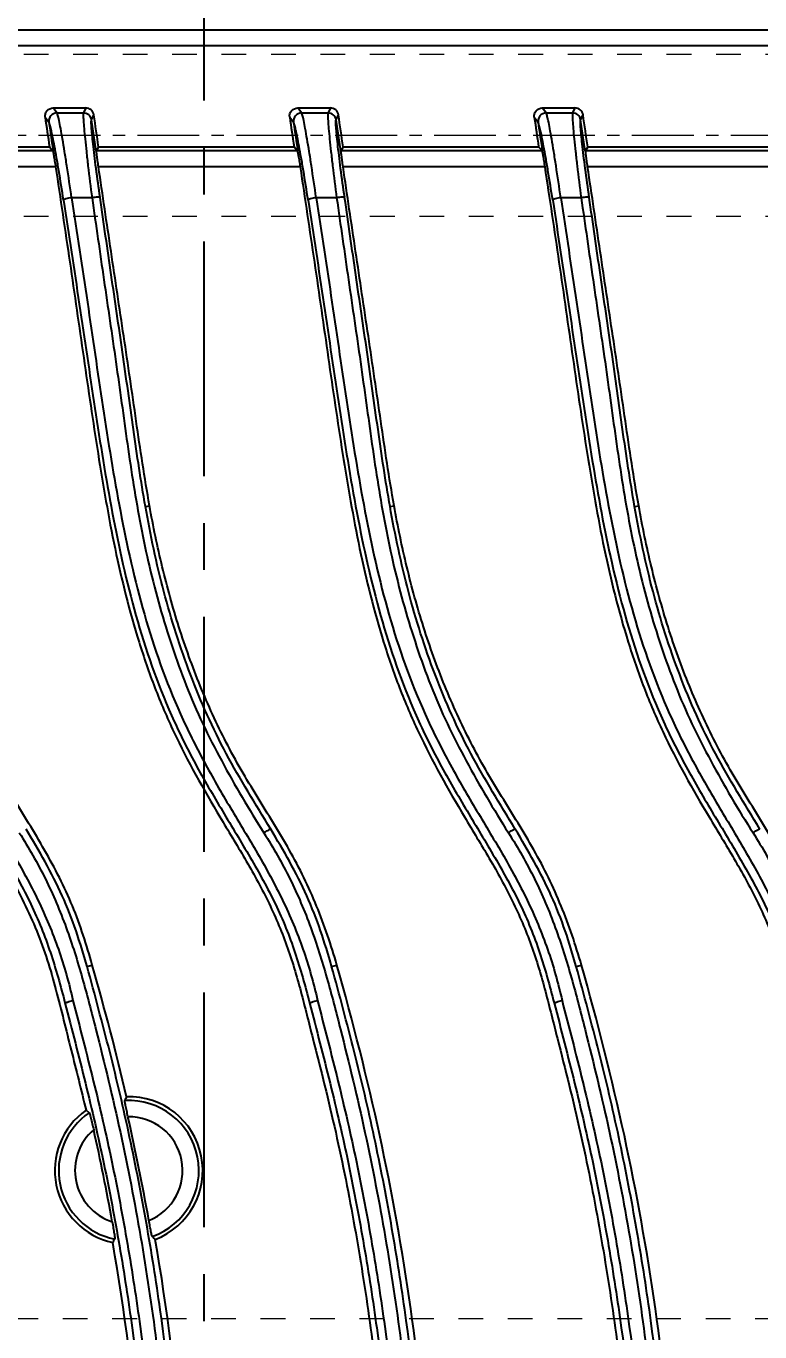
# Model space of a CAD drawing. Header units: millimetres. Extents: x 1205 to 2192, y -3369 to -2218.
# Drawn here: x 1762.2 to 1807.4, y -3037.3 to -2956.8 of the extents above; entities that cross this region are included whole.
import ezdxf

# ---------------------------------------------------------------- set-up
doc = ezdxf.new("R2010")
doc.units = ezdxf.units.MM
doc.header["$LTSCALE"] = 16.335
doc.header["$PDMODE"] = 3
doc.header["$PDSIZE"] = 0.3125
doc.linetypes.add('CENTER', pattern=[0.6, 0.375, -0.075, 0.075, -0.075])
doc.linetypes.add('HIDDEN', pattern=[0.2, 0.1, -0.1])
doc.layers.get('0').update_dxf_attribs({"linetype": 'CONTINUOUS'})
doc.layers.get('Defpoints').update_dxf_attribs({"linetype": 'CONTINUOUS'})
doc.layers.add('cool', color=153, linetype='HIDDEN', lineweight=9)
doc.layers.add('DIM', color=3, linetype='CONTINUOUS')
doc.styles.get("Standard").update_dxf_attribs({"font": 'txt', "width": 0.8})
doc.dimstyles.new('11', dxfattribs={"dimtxt": 10, "dimasz": 10, "dimexe": 0, "dimexo": 0, "dimgap": 0, "dimtad": 0, "dimzin": 0, "dimdsep": 46, "dimtxsty": 'Standard', "dimcen": 0, "dimclrd": 4, "dimclre": 4, "dimclrt": 6, "dimazin": 0, "dimtfac": 1, "dimtofl": 0, "dimtmove": 0, "dimatfit": 3, "dimfxl": 0, "dimtolj": 1, "dimtzin": 0, "dimarcsym": 0})

# ---------------------------------------------------------------- blocks, each defined once
blk = doc.blocks.new('02')
at = {"layer": 'cool', "ltscale": 0.932966}
for p, q in [((1262.524, -963.857), (1863.864, -963.857)), ((1262.524, -973.857), (1863.864, -973.857))]:
    blk.add_line(p, q, dxfattribs=at)
at = {"layer": 'cool', "color": 1, "linetype": 'CENTER', "ltscale": 0.621977}
blk.add_line((1248.194, -968.857), (1878.194, -968.857), dxfattribs=at)
blk = doc.blocks.new('05')
at = {"layer": 'cool', "ltscale": 0.932966}
blk.add_line((2773.852, -3036.537), (2171.182, -3036.537), dxfattribs=at)
blk = doc.blocks.new('*D221')
at = {"layer": 'Defpoints', "color": 0, "transparency": 16777216}
for p in [(1444.938, -2963.537), (1552.795, -2963.537), (1773.182, -3072.537)]:
    blk.add_point(p, dxfattribs=at)
at = {"layer": 'DIM', "color": 4, "lineweight": -2, "transparency": 16777216}
blk.add_line((1552.795, -2963.537), (1444.938, -2963.537), dxfattribs=at)
at = {"layer": 'DIM', "color": 6, "transparency": 16777216, "insert": (1434.938, -2963.537), "char_height": 6, "attachment_point": 5}
blk.add_mtext('\\A1;109.00', dxfattribs=at)
blk = doc.blocks.new('*D222')
at = {"layer": 'Defpoints', "color": 0, "transparency": 16777216}
for p in [(1444.938, -2912.537), (1518.182, -2912.537), (1773.182, -3072.537)]:
    blk.add_point(p, dxfattribs=at)
at = {"layer": 'DIM', "color": 4, "lineweight": -2, "transparency": 16777216}
blk.add_line((1518.182, -2912.537), (1444.938, -2912.537), dxfattribs=at)
at = {"layer": 'DIM', "color": 6, "transparency": 16777216, "insert": (1434.938, -2912.537), "char_height": 6, "attachment_point": 5}
blk.add_mtext('\\A1;160.00', dxfattribs=at)
blk = doc.blocks.new('*D223')
at = {"layer": 'Defpoints', "color": 0, "transparency": 16777216}
for p in [(1518.182, -2873.588), (1518.182, -2908.672), (1773.182, -3072.537)]:
    blk.add_point(p, dxfattribs=at)
at = {"layer": 'DIM', "color": 4, "lineweight": -2, "transparency": 16777216}
blk.add_line((1518.182, -2908.672), (1518.182, -2873.588), dxfattribs=at)
at = {"layer": 'DIM', "color": 6, "transparency": 16777216, "insert": (1518.182, -2862.388), "char_height": 6, "attachment_point": 5, "rotation": 90}
blk.add_mtext('\\A1;255.00', dxfattribs=at)
blk = doc.blocks.new('*D224')
at = {"layer": 'Defpoints', "color": 0, "transparency": 16777216}
for p in [(1547.057, -2873.588), (1547.057, -3057.537), (1773.182, -3072.537)]:
    blk.add_point(p, dxfattribs=at)
at = {"layer": 'DIM', "color": 4, "lineweight": -2, "transparency": 16777216}
blk.add_line((1547.057, -3057.537), (1547.057, -2873.588), dxfattribs=at)
at = {"layer": 'DIM', "color": 6, "transparency": 16777216, "insert": (1547.057, -2862.388), "char_height": 6, "attachment_point": 5, "rotation": 90}
blk.add_mtext('\\A1;226.13', dxfattribs=at)
blk = doc.blocks.new('*D225')
at = {"layer": 'Defpoints', "color": 0, "transparency": 16777216}
for p in [(1581.227, -2873.588), (1581.227, -3057.537), (1773.182, -3072.537)]:
    blk.add_point(p, dxfattribs=at)
at = {"layer": 'DIM', "color": 4, "lineweight": -2, "transparency": 16777216}
blk.add_line((1581.227, -3057.537), (1581.227, -2873.588), dxfattribs=at)
at = {"layer": 'DIM', "color": 6, "transparency": 16777216, "insert": (1581.227, -2863.188), "char_height": 6, "attachment_point": 5, "rotation": 90}
blk.add_mtext('\\A1;191.96', dxfattribs=at)
blk = doc.blocks.new('*D226')
at = {"layer": 'Defpoints', "color": 0, "transparency": 16777216}
for p in [(1773.182, -2873.588), (1773.182, -2908.672), (1773.182, -3072.537)]:
    blk.add_point(p, dxfattribs=at)
at = {"layer": 'DIM', "color": 4, "lineweight": -2, "transparency": 16777216}
blk.add_line((1773.182, -2908.672), (1773.182, -2873.588), dxfattribs=at)
at = {"layer": 'DIM', "color": 6, "transparency": 16777216, "insert": (1773.182, -2867.588), "char_height": 6, "attachment_point": 5, "rotation": 90}
blk.add_mtext('\\A1;0.00', dxfattribs=at)
blk = doc.blocks.new('*D227')
at = {"layer": 'Defpoints', "color": 0, "transparency": 16777216}
for p in [(2028.182, -2873.588), (2028.182, -2910.755), (1773.182, -3072.537)]:
    blk.add_point(p, dxfattribs=at)
at = {"layer": 'DIM', "color": 4, "lineweight": -2, "transparency": 16777216}
blk.add_line((2028.182, -2910.755), (2028.182, -2873.588), dxfattribs=at)
at = {"layer": 'DIM', "color": 6, "transparency": 16777216, "insert": (2028.182, -2862.388), "char_height": 6, "attachment_point": 5, "rotation": 90}
blk.add_mtext('\\A1;255.00', dxfattribs=at)
blk = doc.blocks.new('*D228')
at = {"layer": 'Defpoints', "color": 0, "transparency": 16777216}
for p in [(2039.182, -2912.537), (2096.69, -2912.537), (1773.182, -3072.537)]:
    blk.add_point(p, dxfattribs=at)
at = {"layer": 'DIM', "color": 4, "lineweight": -2, "transparency": 16777216}
blk.add_line((2039.182, -2912.537), (2096.69, -2912.537), dxfattribs=at)
at = {"layer": 'DIM', "color": 6, "transparency": 16777216, "insert": (2106.69, -2912.537), "char_height": 6, "attachment_point": 5}
blk.add_mtext('\\A1;160.00', dxfattribs=at)
blk = doc.blocks.new('*D229')
at = {"layer": 'Defpoints', "color": 0, "transparency": 16777216}
for p in [(2065.111, -2963.537), (2096.69, -2963.537), (1773.182, -3072.537)]:
    blk.add_point(p, dxfattribs=at)
at = {"layer": 'DIM', "color": 4, "lineweight": -2, "transparency": 16777216}
blk.add_line((2065.111, -2963.537), (2096.69, -2963.537), dxfattribs=at)
at = {"layer": 'DIM', "color": 6, "transparency": 16777216, "insert": (2106.69, -2963.537), "char_height": 6, "attachment_point": 5}
blk.add_mtext('\\A1;109.00', dxfattribs=at)
blk = doc.blocks.new('*D348')
at = {"layer": 'Defpoints', "color": 0, "transparency": 16777216}
for p in [(1663.182, -2868.851), (1663.182, -2903.936), (1773.182, -3072.537)]:
    blk.add_point(p, dxfattribs=at)
at = {"layer": 'DIM', "color": 4, "lineweight": -2, "transparency": 16777216}
blk.add_line((1663.182, -2903.936), (1663.182, -2868.851), dxfattribs=at)
at = {"layer": 'DIM', "color": 6, "transparency": 16777216, "insert": (1663.182, -2859.651), "char_height": 6, "attachment_point": 5, "rotation": 90}
blk.add_mtext('\\A1;110.00', dxfattribs=at)
blk = doc.blocks.new('*D351')
at = {"layer": 'Defpoints', "color": 0, "transparency": 16777216}
for p in [(1883.182, -2873.588), (1883.182, -2908.672), (1773.182, -3072.537)]:
    blk.add_point(p, dxfattribs=at)
at = {"layer": 'DIM', "color": 4, "lineweight": -2, "transparency": 16777216}
blk.add_line((1883.182, -2908.672), (1883.182, -2873.588), dxfattribs=at)
at = {"layer": 'DIM', "color": 6, "transparency": 16777216, "insert": (1883.182, -2864.388), "char_height": 6, "attachment_point": 5, "rotation": 90}
blk.add_mtext('\\A1;110.00', dxfattribs=at)

msp = doc.modelspace()

# ---------------------------------------------------------------- linework, layer by layer
at = {"color": 1, "linetype": 'CENTER', "ltscale": 2.363516}
msp.add_line((1773.182, -3262.537), (1773.182, -2882.537), dxfattribs=at)
at = {"color": 7, "linetype": 'Continuous'}
for p, q in [((1742.858, -2957.027), (1919.688, -2957.027)), ((1919.713, -2958.031), (1742.833, -2958.031)), ((1764.118, -2962.16), (1763.881, -2961.855)), ((1763.881, -2961.855), (1765.895, -2961.855)), ((1765.895, -2961.855), (1765.749, -2962.16)), ((1779.193, -2962.16), (1778.956, -2961.855)), ((1778.956, -2961.855), (1780.97, -2961.855)), ((1780.97, -2961.855), (1780.824, -2962.16)), ((1794.268, -2962.16), (1794.031, -2961.855)), ((1794.031, -2961.855), (1796.045, -2961.855)), ((1796.045, -2961.855), (1795.899, -2962.16)), ((1763.385, -2962.431), (1763.622, -2962.736)), ((1764.118, -2962.16), (1765.749, -2962.16)), ((1766.245, -2962.589), (1766.391, -2962.284)), ((1766.532, -2964.527), (1766.245, -2962.589)), ((1778.46, -2962.431), (1778.697, -2962.736)), ((1779.193, -2962.16), (1780.824, -2962.16)), ((1781.32, -2962.589), (1781.466, -2962.284)), ((1781.607, -2964.527), (1781.32, -2962.589)), ((1793.535, -2962.431), (1793.772, -2962.736)), ((1794.268, -2962.16), (1795.899, -2962.16)), ((1796.395, -2962.589), (1796.541, -2962.284)), ((1796.682, -2964.527), (1796.395, -2962.589)), ((1751.607, -2964.242), (1763.655, -2964.242)), ((1763.655, -2964.242), (1763.889, -2964.526)), ((1766.682, -2964.242), (1766.532, -2964.527)), ((1766.682, -2964.242), (1778.73, -2964.242)), ((1778.73, -2964.242), (1778.964, -2964.526)), ((1781.757, -2964.242), (1781.607, -2964.527)), ((1781.757, -2964.242), (1793.805, -2964.242)), ((1793.805, -2964.242), (1794.039, -2964.526)), ((1796.832, -2964.242), (1796.682, -2964.527)), ((1796.832, -2964.242), (1808.88, -2964.242)), ((1751.484, -2964.476), (1763.848, -2964.476)), ((1766.559, -2964.476), (1778.923, -2964.476)), ((1781.634, -2964.476), (1793.998, -2964.476)), ((1796.709, -2964.476), (1809.073, -2964.476)), ((1764.032, -2965.48), (1751.599, -2965.48)), ((1779.107, -2965.48), (1766.674, -2965.48)), ((1794.182, -2965.48), (1781.749, -2965.48)), ((1809.257, -2965.48), (1796.824, -2965.48)), ((1766.278, -2967.392), (1765.018, -2967.392)), ((1781.353, -2967.392), (1780.093, -2967.392)), ((1796.428, -2967.392), (1795.168, -2967.392)), ((1769.567, -2986.438), (1769.821, -2986.391)), ((1784.642, -2986.438), (1784.896, -2986.391)), ((1799.717, -2986.438), (1799.971, -2986.391)), ((1765.967, -3014.813), (1766.293, -3014.717)), ((1781.042, -3014.813), (1781.368, -3014.717)), ((1796.117, -3014.813), (1796.443, -3014.717)), ((1766.104, -3023.82), (1765.909, -3023.67))]:
    msp.add_line(p, q, dxfattribs=at)
for centre, radius, start, end in [((1765.895, -2962.357), 0.502, 8.39382, 90.0061), ((1780.97, -2962.357), 0.502, 8.39382, 90.0061), ((1796.045, -2962.357), 0.502, 8.39382, 90.0061), ((1764.12, -2962.664), 0.503, 90.1384, 188.25555), ((1765.747, -2962.665), 0.503, 8.5979, 89.92974), ((1779.195, -2962.664), 0.503, 90.1384, 188.25555), ((1780.822, -2962.665), 0.503, 8.5979, 89.92974), ((1794.27, -2962.664), 0.503, 90.1384, 188.25555), ((1795.897, -2962.665), 0.503, 8.5979, 89.92974), ((1808.856, -3040.724), 44.23, 156.14014, 156.47853), ((1768.543, -3027.387), 4.321, 289.55255, 93.20358), ((1768.543, -3027.387), 4.556, 291.04137, 91.71729), ((1768.543, -3027.387), 4.556, 125.33222, 257.5068), ((1768.543, -3027.387), 4.321, 124.36093, 258.46933), ((1768.543, -3027.387), 3.318, 291.89991, 90.84768), ((1621.215, -3057.023), 150.92, 10.13541, 12.61217), ((1768.543, -3027.387), 3.318, 130.68698, 252.09362), ((1636.583, -3053.972), 133.02, 10.144, 12.6366), ((1619.071, -3057.522), 150.692, 359.99432, 9.81466), ((1799.995, -3000.044), 43.443, 226.31441, 226.65905), ((1618.763, -3057.548), 153.616, 0.0041, 9.70988)]:
    msp.add_arc(centre, radius, start, end, dxfattribs=at)
for centre, major_axis, ratio, start_param, end_param in [((3410.886, -2718.459), (-1649.642, 229.679), 0.999338, 0.285537, 0.286637), ((-3445.349, -3740.019), (4145.301, 3254.93), 0.999193, -0.518246, -0.51787), ((3425.961, -2718.459), (-1649.642, 229.679), 0.999338, 0.285537, 0.286637), ((-3430.274, -3740.019), (4145.301, 3254.93), 0.999193, -0.518246, -0.51787), ((3441.036, -2718.459), (-1649.642, 229.679), 0.999338, 0.285537, 0.286637), ((-3415.199, -3740.019), (4145.301, 3254.93), 0.999193, -0.518246, -0.51787)]:
    msp.add_ellipse(centre, major_axis=major_axis, ratio=ratio, start_param=start_param, end_param=end_param, dxfattribs=at)
for points, knots in [([(1763.385, -2962.431), (1763.365, -2962.293), (1763.449, -2961.985), (1763.742, -2961.855), (1763.881, -2961.855)], [0, 0, 0, 0, 0.500032, 1, 1, 1, 1]), ([(1778.46, -2962.431), (1778.44, -2962.293), (1778.524, -2961.985), (1778.817, -2961.855), (1778.956, -2961.855)], [0, 0, 0, 0, 0.500032, 1, 1, 1, 1]), ([(1793.535, -2962.431), (1793.515, -2962.293), (1793.599, -2961.985), (1793.892, -2961.855), (1794.031, -2961.855)], [0, 0, 0, 0, 0.500032, 1, 1, 1, 1]), ([(1764.521, -2967.532), (1764.428, -2966.93), (1764.289, -2966.059), (1764.099, -2964.954), (1763.973, -2964.254), (1763.861, -2963.672), (1763.766, -2963.226), (1763.699, -2962.944), (1763.652, -2962.799), (1763.633, -2962.751), (1763.622, -2962.736)], [0, 0, 0, 0, 0.374346, 0.541579, 0.688692, 0.811283, 0.905616, 0.969097, 0.988672, 1, 1, 1, 1]), ([(1765.018, -2967.392), (1764.925, -2966.735), (1764.785, -2965.785), (1764.596, -2964.577), (1764.469, -2963.812), (1764.356, -2963.176), (1764.272, -2962.737), (1764.212, -2962.466), (1764.177, -2962.324), (1764.148, -2962.227), (1764.13, -2962.176), (1764.118, -2962.16)], [0, 0, 0, 0, 0.375037, 0.542125, 0.689981, 0.812963, 0.906912, 0.942378, 0.969842, 0.989091, 1, 1, 1, 1]), ([(1765.749, -2962.16), (1765.742, -2962.176), (1765.738, -2962.228), (1765.734, -2962.325), (1765.739, -2962.466), (1765.753, -2962.738), (1765.788, -2963.177), (1765.849, -2963.812), (1765.931, -2964.577), (1766.071, -2965.786), (1766.191, -2966.735), (1766.278, -2967.392)], [0, 0, 0, 0, 0.010152, 0.028743, 0.055653, 0.090648, 0.183938, 0.30654, 0.454493, 0.622306, 1, 1, 1, 1]), ([(1766.775, -2967.384), (1766.689, -2966.784), (1766.569, -2965.916), (1766.429, -2964.811), (1766.347, -2964.111), (1766.285, -2963.528), (1766.247, -2963.083), (1766.23, -2962.801), (1766.234, -2962.654), (1766.239, -2962.606), (1766.245, -2962.589)], [0, 0, 0, 0, 0.376567, 0.544592, 0.692066, 0.814554, 0.908234, 0.970274, 0.989099, 1, 1, 1, 1]), ([(1779.596, -2967.532), (1779.503, -2966.93), (1779.364, -2966.059), (1779.174, -2964.954), (1779.048, -2964.254), (1778.936, -2963.672), (1778.841, -2963.226), (1778.774, -2962.944), (1778.727, -2962.799), (1778.708, -2962.751), (1778.697, -2962.736)], [0, 0, 0, 0, 0.374346, 0.541579, 0.688692, 0.811283, 0.905616, 0.969097, 0.988672, 1, 1, 1, 1]), ([(1780.093, -2967.392), (1780, -2966.735), (1779.86, -2965.785), (1779.671, -2964.577), (1779.544, -2963.812), (1779.431, -2963.176), (1779.347, -2962.737), (1779.287, -2962.466), (1779.252, -2962.324), (1779.223, -2962.227), (1779.205, -2962.176), (1779.193, -2962.16)], [0, 0, 0, 0, 0.375037, 0.542125, 0.689981, 0.812963, 0.906912, 0.942378, 0.969842, 0.989091, 1, 1, 1, 1]), ([(1780.824, -2962.16), (1780.817, -2962.176), (1780.813, -2962.228), (1780.809, -2962.325), (1780.814, -2962.466), (1780.828, -2962.738), (1780.863, -2963.177), (1780.924, -2963.812), (1781.006, -2964.577), (1781.146, -2965.786), (1781.266, -2966.735), (1781.353, -2967.392)], [0, 0, 0, 0, 0.010152, 0.028743, 0.055653, 0.090648, 0.183938, 0.30654, 0.454493, 0.622306, 1, 1, 1, 1]), ([(1781.85, -2967.384), (1781.764, -2966.784), (1781.644, -2965.916), (1781.504, -2964.811), (1781.422, -2964.111), (1781.36, -2963.528), (1781.322, -2963.083), (1781.305, -2962.801), (1781.309, -2962.654), (1781.314, -2962.606), (1781.32, -2962.589)], [0, 0, 0, 0, 0.376567, 0.544592, 0.692066, 0.814554, 0.908234, 0.970274, 0.989099, 1, 1, 1, 1]), ([(1794.671, -2967.532), (1794.578, -2966.93), (1794.439, -2966.059), (1794.249, -2964.954), (1794.123, -2964.254), (1794.011, -2963.672), (1793.916, -2963.226), (1793.849, -2962.944), (1793.802, -2962.799), (1793.783, -2962.751), (1793.772, -2962.736)], [0, 0, 0, 0, 0.374346, 0.541579, 0.688692, 0.811283, 0.905616, 0.969097, 0.988672, 1, 1, 1, 1]), ([(1795.168, -2967.392), (1795.075, -2966.735), (1794.935, -2965.785), (1794.746, -2964.577), (1794.619, -2963.812), (1794.506, -2963.176), (1794.422, -2962.737), (1794.362, -2962.466), (1794.327, -2962.324), (1794.298, -2962.227), (1794.28, -2962.176), (1794.268, -2962.16)], [0, 0, 0, 0, 0.375037, 0.542125, 0.689981, 0.812963, 0.906912, 0.942378, 0.969842, 0.989091, 1, 1, 1, 1]), ([(1795.899, -2962.16), (1795.892, -2962.176), (1795.888, -2962.228), (1795.884, -2962.325), (1795.889, -2962.466), (1795.903, -2962.738), (1795.938, -2963.177), (1795.999, -2963.812), (1796.081, -2964.577), (1796.221, -2965.786), (1796.341, -2966.735), (1796.428, -2967.392)], [0, 0, 0, 0, 0.010152, 0.028743, 0.055653, 0.090648, 0.183938, 0.30654, 0.454493, 0.622306, 1, 1, 1, 1]), ([(1796.925, -2967.384), (1796.839, -2966.784), (1796.719, -2965.916), (1796.579, -2964.811), (1796.497, -2964.111), (1796.435, -2963.528), (1796.397, -2963.083), (1796.38, -2962.801), (1796.384, -2962.654), (1796.389, -2962.606), (1796.395, -2962.589)], [0, 0, 0, 0, 0.376567, 0.544592, 0.692066, 0.814554, 0.908234, 0.970274, 0.989099, 1, 1, 1, 1]), ([(1763.848, -2964.476), (1763.854, -2964.484), (1763.861, -2964.517), (1763.878, -2964.578), (1763.897, -2964.674), (1763.931, -2964.854), (1763.977, -2965.126), (1764.013, -2965.356), (1764.032, -2965.48)], [0, 0, 0, 0, 0.029771, 0.093925, 0.190168, 0.315155, 0.632666, 1, 1, 1, 1]), ([(1766.674, -2965.48), (1766.656, -2965.357), (1766.623, -2965.127), (1766.588, -2964.855), (1766.569, -2964.674), (1766.559, -2964.578), (1766.558, -2964.517), (1766.554, -2964.485), (1766.559, -2964.476)], [0, 0, 0, 0, 0.369649, 0.688583, 0.81354, 0.909073, 0.971911, 1, 1, 1, 1]), ([(1778.923, -2964.476), (1778.929, -2964.484), (1778.936, -2964.517), (1778.953, -2964.578), (1778.972, -2964.674), (1779.006, -2964.854), (1779.052, -2965.126), (1779.088, -2965.356), (1779.107, -2965.48)], [0, 0, 0, 0, 0.029771, 0.093925, 0.190168, 0.315155, 0.632666, 1, 1, 1, 1]), ([(1781.749, -2965.48), (1781.731, -2965.357), (1781.698, -2965.127), (1781.663, -2964.855), (1781.644, -2964.674), (1781.634, -2964.578), (1781.633, -2964.517), (1781.629, -2964.485), (1781.634, -2964.476)], [0, 0, 0, 0, 0.369649, 0.688583, 0.81354, 0.909073, 0.971911, 1, 1, 1, 1]), ([(1793.998, -2964.476), (1794.004, -2964.484), (1794.011, -2964.517), (1794.028, -2964.578), (1794.047, -2964.674), (1794.081, -2964.854), (1794.127, -2965.126), (1794.163, -2965.356), (1794.182, -2965.48)], [0, 0, 0, 0, 0.029771, 0.093925, 0.190168, 0.315155, 0.632666, 1, 1, 1, 1]), ([(1796.824, -2965.48), (1796.806, -2965.357), (1796.773, -2965.127), (1796.738, -2964.855), (1796.719, -2964.674), (1796.709, -2964.578), (1796.708, -2964.517), (1796.704, -2964.485), (1796.709, -2964.476)], [0, 0, 0, 0, 0.369649, 0.688583, 0.81354, 0.909073, 0.971911, 1, 1, 1, 1]), ([(1748.957, -2965.48), (1749.334, -2968), (1750.089, -2973.04), (1750.979, -2979.349), (1751.756, -2984.386), (1752.419, -2988.151), (1753.24, -2991.887), (1754.298, -2995.564), (1755.634, -2999.151), (1757.321, -3002.589), (1759.264, -3005.881), (1760.919, -3008.606), (1762.099, -3010.868), (1762.889, -3012.612), (1763.545, -3014.409), (1764.068, -3016.248), (1764.526, -3018.105), (1765.142, -3020.579), (1765.616, -3022.431), (1765.909, -3023.67)], [0, 0, 0, 0, 0.12498, 0.249959, 0.312449, 0.374945, 0.437436, 0.499938, 0.562453, 0.624936, 0.687442, 0.749933, 0.781237, 0.812515, 0.843731, 0.874966, 0.906252, 0.937524, 1, 1, 1, 1]), ([(1764.032, -2965.48), (1764.325, -2967.444), (1764.917, -2971.371), (1765.76, -2977.269), (1766.624, -2983.163), (1767.624, -2989.037), (1768.826, -2993.863), (1770.117, -2997.622), (1771.678, -3001.278), (1773.637, -3004.743), (1775.708, -3008.13), (1777.156, -3010.738), (1778.128, -3013.029), (1778.752, -3014.915), (1779.154, -3016.35), (1779.521, -3017.794), (1780.005, -3019.72), (1780.621, -3022.125), (1781.307, -3025.024), (1781.924, -3027.938), (1782.473, -3030.867), (1783.133, -3034.783), (1783.821, -3039.701), (1784.603, -3047.606), (1784.838, -3053.566), (1784.838, -3057.537)], [0, 0, 0, 0, 0.0625, 0.125001, 0.187501, 0.249999, 0.312486, 0.343746, 0.374998, 0.437485, 0.468746, 0.499994, 0.531265, 0.546891, 0.562515, 0.578148, 0.59378, 0.625028, 0.656277, 0.687529, 0.71878, 0.75003, 0.812529, 0.875027, 1, 1, 1, 1]), ([(1769.821, -2986.391), (1769.512, -2984.656), (1769.126, -2982.04), (1768.624, -2978.552), (1768.104, -2975.066), (1767.449, -2970.709), (1766.933, -2967.223), (1766.674, -2965.48)], [0, 0, 0, 0, 0.249993, 0.375007, 0.500007, 0.75, 1, 1, 1, 1]), ([(1779.107, -2965.48), (1779.4, -2967.444), (1779.992, -2971.371), (1780.835, -2977.269), (1781.699, -2983.163), (1782.699, -2989.037), (1783.901, -2993.863), (1785.192, -2997.622), (1786.753, -3001.278), (1788.712, -3004.743), (1790.783, -3008.13), (1792.231, -3010.738), (1793.203, -3013.029), (1793.827, -3014.915), (1794.229, -3016.35), (1794.596, -3017.794), (1795.08, -3019.72), (1795.696, -3022.125), (1796.382, -3025.024), (1796.999, -3027.938), (1797.548, -3030.867), (1798.208, -3034.783), (1798.896, -3039.701), (1799.678, -3047.606), (1799.913, -3053.566), (1799.913, -3057.537)], [0, 0, 0, 0, 0.0625, 0.125001, 0.187501, 0.249999, 0.312486, 0.343746, 0.374998, 0.437485, 0.468746, 0.499994, 0.531265, 0.546891, 0.562515, 0.578148, 0.59378, 0.625028, 0.656277, 0.687529, 0.71878, 0.75003, 0.812529, 0.875027, 1, 1, 1, 1]), ([(1784.896, -2986.391), (1784.587, -2984.656), (1784.201, -2982.04), (1783.699, -2978.552), (1783.179, -2975.066), (1782.524, -2970.709), (1782.008, -2967.223), (1781.749, -2965.48)], [0, 0, 0, 0, 0.249993, 0.375007, 0.500007, 0.75, 1, 1, 1, 1]), ([(1794.182, -2965.48), (1794.475, -2967.444), (1795.067, -2971.371), (1795.91, -2977.269), (1796.774, -2983.163), (1797.774, -2989.037), (1798.976, -2993.863), (1800.267, -2997.622), (1801.828, -3001.278), (1803.787, -3004.743), (1805.858, -3008.13), (1807.306, -3010.738), (1808.278, -3013.029), (1808.902, -3014.915), (1809.304, -3016.35), (1809.671, -3017.794), (1810.155, -3019.72), (1810.771, -3022.125), (1811.457, -3025.024), (1812.074, -3027.938), (1812.623, -3030.867), (1813.283, -3034.783), (1813.971, -3039.701), (1814.753, -3047.606), (1814.988, -3053.566), (1814.988, -3057.537)], [0, 0, 0, 0, 0.0625, 0.125001, 0.187501, 0.249999, 0.312486, 0.343746, 0.374998, 0.437485, 0.468746, 0.499994, 0.531265, 0.546891, 0.562515, 0.578148, 0.59378, 0.625028, 0.656277, 0.687529, 0.71878, 0.75003, 0.812529, 0.875027, 1, 1, 1, 1]), ([(1799.971, -2986.391), (1799.662, -2984.656), (1799.276, -2982.04), (1798.774, -2978.552), (1798.254, -2975.066), (1797.599, -2970.709), (1797.083, -2967.223), (1796.824, -2965.48)], [0, 0, 0, 0, 0.249993, 0.375007, 0.500007, 0.75, 1, 1, 1, 1]), ([(1749.446, -2967.532), (1749.776, -2969.671), (1750.42, -2973.955), (1751.371, -2980.388), (1752.385, -2986.819), (1753.79, -2993.196), (1755.584, -2998.376), (1757.542, -3002.328), (1759.231, -3005.207), (1760.674, -3007.582), (1761.762, -3009.5), (1762.517, -3010.946), (1763.175, -3012.424), (1763.908, -3014.45), (1764.341, -3016.008), (1764.612, -3017.054)], [0, 0, 0, 0, 0.124113, 0.248438, 0.372918, 0.497386, 0.622517, 0.686027, 0.750068, 0.813847, 0.845375, 0.876538, 0.907362, 0.938077, 1, 1, 1, 1]), ([(1749.943, -2967.392), (1750.267, -2969.539), (1750.927, -2973.833), (1751.853, -2980.287), (1752.886, -2986.733), (1754.298, -2993.12), (1756.127, -2998.277), (1758.078, -3002.184), (1759.719, -3005.019), (1761.423, -3007.816), (1762.997, -3010.694), (1764.269, -3013.723), (1764.86, -3015.832), (1765.101, -3016.898)], [0, 0, 0, 0, 0.124554, 0.249247, 0.374075, 0.49903, 0.624085, 0.68669, 0.749322, 0.811958, 0.874644, 0.937301, 1, 1, 1, 1]), ([(1765.018, -2967.392), (1764.957, -2967.402), (1764.841, -2967.422), (1764.682, -2967.457), (1764.587, -2967.491), (1764.523, -2967.517), (1764.521, -2967.532)], [0, 0, 0, 0, 0.353351, 0.683295, 0.909106, 1, 1, 1, 1]), ([(1764.521, -2967.532), (1764.851, -2969.671), (1765.495, -2973.955), (1766.446, -2980.388), (1767.46, -2986.819), (1768.865, -2993.196), (1770.659, -2998.376), (1772.617, -3002.328), (1774.306, -3005.207), (1775.749, -3007.582), (1776.837, -3009.5), (1777.592, -3010.946), (1778.25, -3012.424), (1778.983, -3014.45), (1779.416, -3016.008), (1779.687, -3017.054)], [0, 0, 0, 0, 0.124113, 0.248438, 0.372918, 0.497386, 0.622517, 0.686027, 0.750068, 0.813847, 0.845375, 0.876538, 0.907362, 0.938077, 1, 1, 1, 1]), ([(1765.018, -2967.392), (1765.342, -2969.539), (1766.002, -2973.833), (1766.928, -2980.287), (1767.961, -2986.733), (1769.373, -2993.12), (1771.202, -2998.277), (1773.153, -3002.184), (1774.794, -3005.019), (1776.498, -3007.816), (1778.072, -3010.694), (1779.344, -3013.723), (1779.935, -3015.832), (1780.176, -3016.898)], [0, 0, 0, 0, 0.124554, 0.249247, 0.374075, 0.49903, 0.624085, 0.68669, 0.749322, 0.811958, 0.874644, 0.937301, 1, 1, 1, 1]), ([(1766.775, -2967.384), (1766.768, -2967.37), (1766.703, -2967.364), (1766.606, -2967.359), (1766.449, -2967.371), (1766.337, -2967.384), (1766.278, -2967.392)], [0, 0, 0, 0, 0.091037, 0.315006, 0.643546, 1, 1, 1, 1]), ([(1766.278, -2967.392), (1766.52, -2969.078), (1767.008, -2972.449), (1767.63, -2976.663), (1768.103, -2980.04), (1768.569, -2983.421), (1769.093, -2986.796), (1769.797, -2990.139), (1770.435, -2992.623), (1771.192, -2995.075), (1772.062, -2997.49), (1773.077, -2999.85), (1774.255, -3002.133), (1775.516, -3004.372), (1776.407, -3005.835), (1776.869, -3006.557)], [0, 0, 0, 0, 0.12462, 0.249353, 0.311759, 0.374191, 0.499128, 0.561647, 0.624186, 0.68676, 0.749379, 0.811989, 0.874638, 0.937324, 1, 1, 1, 1]), ([(1769.57, -2986.437), (1769.292, -2984.859), (1768.938, -2982.479), (1768.498, -2979.301), (1768.045, -2976.121), (1767.461, -2972.15), (1767.003, -2968.972), (1766.774, -2967.384)], [0, 0, 0, 0, 0.249623, 0.374726, 0.499874, 0.75007, 1, 1, 1, 1]), ([(1780.093, -2967.392), (1780.032, -2967.402), (1779.916, -2967.422), (1779.757, -2967.457), (1779.662, -2967.491), (1779.598, -2967.517), (1779.596, -2967.532)], [0, 0, 0, 0, 0.353351, 0.683295, 0.909106, 1, 1, 1, 1]), ([(1779.596, -2967.532), (1779.926, -2969.671), (1780.57, -2973.955), (1781.521, -2980.388), (1782.535, -2986.819), (1783.94, -2993.196), (1785.734, -2998.376), (1787.692, -3002.328), (1789.381, -3005.207), (1790.824, -3007.582), (1791.912, -3009.5), (1792.667, -3010.946), (1793.325, -3012.424), (1794.058, -3014.45), (1794.491, -3016.008), (1794.762, -3017.054)], [0, 0, 0, 0, 0.124113, 0.248438, 0.372918, 0.497386, 0.622517, 0.686027, 0.750068, 0.813847, 0.845375, 0.876538, 0.907362, 0.938077, 1, 1, 1, 1]), ([(1780.093, -2967.392), (1780.417, -2969.539), (1781.077, -2973.833), (1782.003, -2980.287), (1783.036, -2986.733), (1784.448, -2993.12), (1786.277, -2998.277), (1788.228, -3002.184), (1789.869, -3005.019), (1791.573, -3007.816), (1793.147, -3010.694), (1794.419, -3013.723), (1795.01, -3015.832), (1795.251, -3016.898)], [0, 0, 0, 0, 0.124554, 0.249247, 0.374075, 0.49903, 0.624085, 0.68669, 0.749322, 0.811958, 0.874644, 0.937301, 1, 1, 1, 1]), ([(1781.85, -2967.384), (1781.843, -2967.37), (1781.778, -2967.364), (1781.681, -2967.359), (1781.524, -2967.371), (1781.412, -2967.384), (1781.353, -2967.392)], [0, 0, 0, 0, 0.091037, 0.315006, 0.643546, 1, 1, 1, 1]), ([(1781.353, -2967.392), (1781.595, -2969.078), (1782.083, -2972.449), (1782.705, -2976.663), (1783.178, -2980.04), (1783.644, -2983.421), (1784.168, -2986.796), (1784.872, -2990.139), (1785.51, -2992.623), (1786.267, -2995.075), (1787.137, -2997.49), (1788.152, -2999.85), (1789.33, -3002.133), (1790.591, -3004.372), (1791.482, -3005.835), (1791.944, -3006.557)], [0, 0, 0, 0, 0.12462, 0.249353, 0.311759, 0.374191, 0.499128, 0.561647, 0.624186, 0.68676, 0.749379, 0.811989, 0.874638, 0.937324, 1, 1, 1, 1]), ([(1784.645, -2986.437), (1784.367, -2984.859), (1784.013, -2982.479), (1783.573, -2979.301), (1783.12, -2976.121), (1782.536, -2972.15), (1782.078, -2968.972), (1781.849, -2967.384)], [0, 0, 0, 0, 0.249623, 0.374726, 0.499874, 0.75007, 1, 1, 1, 1]), ([(1795.168, -2967.392), (1795.107, -2967.402), (1794.991, -2967.422), (1794.832, -2967.457), (1794.737, -2967.491), (1794.673, -2967.517), (1794.671, -2967.532)], [0, 0, 0, 0, 0.353351, 0.683295, 0.909106, 1, 1, 1, 1]), ([(1794.671, -2967.532), (1795.001, -2969.671), (1795.645, -2973.955), (1796.596, -2980.388), (1797.61, -2986.819), (1799.015, -2993.196), (1800.809, -2998.376), (1802.767, -3002.328), (1804.456, -3005.207), (1805.899, -3007.582), (1806.987, -3009.5), (1807.742, -3010.946), (1808.4, -3012.424), (1809.133, -3014.45), (1809.566, -3016.008), (1809.837, -3017.054)], [0, 0, 0, 0, 0.124113, 0.248438, 0.372918, 0.497386, 0.622517, 0.686027, 0.750068, 0.813847, 0.845375, 0.876538, 0.907362, 0.938077, 1, 1, 1, 1]), ([(1795.168, -2967.392), (1795.492, -2969.539), (1796.152, -2973.833), (1797.078, -2980.287), (1798.111, -2986.733), (1799.523, -2993.12), (1801.352, -2998.277), (1803.303, -3002.184), (1804.944, -3005.019), (1806.648, -3007.816), (1808.222, -3010.694), (1809.494, -3013.723), (1810.085, -3015.832), (1810.326, -3016.898)], [0, 0, 0, 0, 0.124554, 0.249247, 0.374075, 0.49903, 0.624085, 0.68669, 0.749322, 0.811958, 0.874644, 0.937301, 1, 1, 1, 1]), ([(1796.925, -2967.384), (1796.918, -2967.37), (1796.853, -2967.364), (1796.756, -2967.359), (1796.599, -2967.371), (1796.487, -2967.384), (1796.428, -2967.392)], [0, 0, 0, 0, 0.091037, 0.315006, 0.643546, 1, 1, 1, 1]), ([(1796.428, -2967.392), (1796.67, -2969.078), (1797.158, -2972.449), (1797.78, -2976.663), (1798.253, -2980.04), (1798.719, -2983.421), (1799.243, -2986.796), (1799.947, -2990.139), (1800.585, -2992.623), (1801.342, -2995.075), (1802.212, -2997.49), (1803.227, -2999.85), (1804.405, -3002.133), (1805.666, -3004.372), (1806.557, -3005.835), (1807.019, -3006.557)], [0, 0, 0, 0, 0.12462, 0.249353, 0.311759, 0.374191, 0.499128, 0.561647, 0.624186, 0.68676, 0.749379, 0.811989, 0.874638, 0.937324, 1, 1, 1, 1]), ([(1799.72, -2986.437), (1799.442, -2984.859), (1799.088, -2982.479), (1798.648, -2979.301), (1798.195, -2976.121), (1797.611, -2972.15), (1797.153, -2968.972), (1796.924, -2967.384)], [0, 0, 0, 0, 0.249623, 0.374726, 0.499874, 0.75007, 1, 1, 1, 1]), ([(1766.293, -3014.717), (1765.942, -3013.483), (1765.177, -3011.026), (1763.397, -3007.599), (1761.695, -3004.883), (1760.38, -3002.68), (1759.15, -3000.427), (1757.811, -2997.508), (1756.09, -2992.671), (1755.196, -2988.915), (1754.746, -2986.391)], [0, 0, 0, 0, 0.124983, 0.249982, 0.375002, 0.437509, 0.500033, 0.625041, 0.750074, 1, 1, 1, 1]), ([(1777.291, -3006.337), (1776.363, -3004.793), (1774.453, -3001.753), (1772.251, -2996.828), (1770.62, -2991.707), (1769.88, -2988.199), (1769.57, -2986.437)], [0, 0, 0, 0, 0.251356, 0.500346, 0.750399, 1, 1, 1, 1]), ([(1781.368, -3014.717), (1781.017, -3013.482), (1780.396, -3011.655), (1779.354, -3009.309), (1778.149, -3007.045), (1776.778, -3004.877), (1775.454, -3002.681), (1774.23, -3000.426), (1772.894, -2997.505), (1771.59, -2993.879), (1770.566, -2990.167), (1770.046, -2987.653), (1769.821, -2986.391)], [0, 0, 0, 0, 0.125078, 0.187598, 0.250004, 0.374923, 0.437417, 0.499911, 0.624947, 0.750014, 0.875034, 1, 1, 1, 1]), ([(1792.366, -3006.337), (1791.438, -3004.793), (1789.528, -3001.753), (1787.326, -2996.828), (1785.695, -2991.707), (1784.955, -2988.199), (1784.645, -2986.437)], [0, 0, 0, 0, 0.251356, 0.500346, 0.750399, 1, 1, 1, 1]), ([(1796.443, -3014.717), (1796.092, -3013.482), (1795.471, -3011.655), (1794.429, -3009.309), (1793.224, -3007.045), (1791.853, -3004.877), (1790.529, -3002.681), (1789.305, -3000.426), (1787.969, -2997.505), (1786.665, -2993.879), (1785.641, -2990.167), (1785.121, -2987.653), (1784.896, -2986.391)], [0, 0, 0, 0, 0.125078, 0.187598, 0.250004, 0.374923, 0.437417, 0.499911, 0.624947, 0.750014, 0.875034, 1, 1, 1, 1]), ([(1807.441, -3006.337), (1806.513, -3004.793), (1804.603, -3001.753), (1802.401, -2996.828), (1800.77, -2991.707), (1800.03, -2988.199), (1799.72, -2986.437)], [0, 0, 0, 0, 0.251356, 0.500346, 0.750399, 1, 1, 1, 1]), ([(1811.518, -3014.717), (1811.167, -3013.482), (1810.546, -3011.655), (1809.504, -3009.309), (1808.299, -3007.045), (1806.928, -3004.877), (1805.604, -3002.681), (1804.38, -3000.426), (1803.044, -2997.505), (1801.74, -2993.879), (1800.716, -2990.167), (1800.196, -2987.653), (1799.971, -2986.391)], [0, 0, 0, 0, 0.125078, 0.187598, 0.250004, 0.374923, 0.437417, 0.499911, 0.624947, 0.750014, 0.875034, 1, 1, 1, 1]), ([(1761.794, -3006.557), (1762.378, -3007.476), (1763.457, -3009.375), (1764.735, -3012.392), (1765.704, -3015.517), (1766.792, -3019.739), (1768.078, -3025.037), (1769.315, -3031.465), (1770.285, -3037.94), (1771.214, -3046.621), (1771.492, -3053.172), (1771.491, -3057.537)], [0, 0, 0, 0, 0.062449, 0.124894, 0.18734, 0.249804, 0.374751, 0.499748, 0.624787, 0.749859, 1, 1, 1, 1]), ([(1765.973, -3014.812), (1765.762, -3014.07), (1765.319, -3012.588), (1764.474, -3010.418), (1763.404, -3008.344), (1762.617, -3007.003), (1762.216, -3006.337)], [0, 0, 0, 0, 0.248485, 0.498636, 0.749418, 1, 1, 1, 1]), ([(1777.291, -3006.336), (1777.287, -3006.334), (1777.272, -3006.34), (1777.246, -3006.348), (1777.205, -3006.367), (1777.128, -3006.406), (1777.013, -3006.469), (1776.918, -3006.525), (1776.868, -3006.555)], [0, 0, 0, 0, 0.027259, 0.087125, 0.179742, 0.304516, 0.633482, 1, 1, 1, 1]), ([(1776.869, -3006.557), (1777.453, -3007.476), (1778.532, -3009.375), (1779.81, -3012.392), (1780.779, -3015.517), (1781.867, -3019.739), (1783.153, -3025.037), (1784.39, -3031.465), (1785.36, -3037.94), (1786.289, -3046.621), (1786.567, -3053.172), (1786.566, -3057.537)], [0, 0, 0, 0, 0.062449, 0.124894, 0.18734, 0.249804, 0.374751, 0.499748, 0.624787, 0.749859, 1, 1, 1, 1]), ([(1781.048, -3014.812), (1780.837, -3014.07), (1780.394, -3012.588), (1779.549, -3010.418), (1778.479, -3008.344), (1777.692, -3007.003), (1777.291, -3006.337)], [0, 0, 0, 0, 0.248485, 0.498636, 0.749419, 1, 1, 1, 1]), ([(1792.366, -3006.336), (1792.362, -3006.334), (1792.347, -3006.34), (1792.321, -3006.348), (1792.28, -3006.367), (1792.203, -3006.406), (1792.088, -3006.469), (1791.993, -3006.525), (1791.943, -3006.555)], [0, 0, 0, 0, 0.027259, 0.087125, 0.179742, 0.304516, 0.633482, 1, 1, 1, 1]), ([(1791.944, -3006.557), (1792.528, -3007.476), (1793.607, -3009.375), (1794.885, -3012.392), (1795.854, -3015.517), (1796.942, -3019.739), (1798.228, -3025.037), (1799.465, -3031.465), (1800.435, -3037.94), (1801.364, -3046.621), (1801.642, -3053.172), (1801.641, -3057.537)], [0, 0, 0, 0, 0.062449, 0.124894, 0.18734, 0.249804, 0.374751, 0.499748, 0.624787, 0.749859, 1, 1, 1, 1]), ([(1796.123, -3014.812), (1795.912, -3014.07), (1795.469, -3012.588), (1794.624, -3010.418), (1793.554, -3008.344), (1792.767, -3007.003), (1792.366, -3006.337)], [0, 0, 0, 0, 0.248485, 0.498636, 0.749419, 1, 1, 1, 1]), ([(1807.441, -3006.336), (1807.437, -3006.334), (1807.422, -3006.34), (1807.396, -3006.348), (1807.355, -3006.367), (1807.278, -3006.406), (1807.163, -3006.469), (1807.068, -3006.525), (1807.018, -3006.555)], [0, 0, 0, 0, 0.027259, 0.087125, 0.179742, 0.304516, 0.633482, 1, 1, 1, 1]), ([(1807.019, -3006.557), (1807.603, -3007.476), (1808.682, -3009.375), (1809.96, -3012.392), (1810.929, -3015.517), (1812.017, -3019.739), (1813.303, -3025.037), (1814.54, -3031.465), (1815.51, -3037.94), (1816.439, -3046.621), (1816.717, -3053.172), (1816.716, -3057.537)], [0, 0, 0, 0, 0.062449, 0.124894, 0.18734, 0.249804, 0.374751, 0.499748, 0.624787, 0.749859, 1, 1, 1, 1]), ([(1771.993, -3057.537), (1771.993, -3053.924), (1771.74, -3046.711), (1770.792, -3037.743), (1769.662, -3030.634), (1768.801, -3026.213), (1768.016, -3022.69), (1767.377, -3020.055), (1766.682, -3017.431), (1766.22, -3015.682), (1765.973, -3014.812)], [0, 0, 0, 0, 0.250437, 0.499793, 0.624466, 0.749319, 0.811897, 0.874596, 0.937295, 1, 1, 1, 1]), ([(1787.068, -3057.537), (1787.068, -3053.924), (1786.815, -3046.711), (1785.867, -3037.743), (1784.737, -3030.634), (1783.876, -3026.213), (1783.091, -3022.69), (1782.452, -3020.055), (1781.757, -3017.431), (1781.295, -3015.682), (1781.048, -3014.812)], [0, 0, 0, 0, 0.250437, 0.499793, 0.624466, 0.749319, 0.811897, 0.874596, 0.937295, 1, 1, 1, 1]), ([(1787.455, -3057.537), (1787.455, -3053.922), (1787.196, -3046.689), (1786.056, -3035.894), (1784.138, -3025.208), (1782.359, -3018.194), (1781.368, -3014.717)], [0, 0, 0, 0, 0.249985, 0.500003, 0.749998, 1, 1, 1, 1]), ([(1802.143, -3057.537), (1802.143, -3053.924), (1801.89, -3046.711), (1800.942, -3037.743), (1799.812, -3030.634), (1798.951, -3026.213), (1798.166, -3022.69), (1797.527, -3020.055), (1796.832, -3017.431), (1796.37, -3015.682), (1796.123, -3014.812)], [0, 0, 0, 0, 0.250437, 0.499793, 0.624466, 0.749319, 0.811897, 0.874596, 0.937295, 1, 1, 1, 1]), ([(1802.53, -3057.537), (1802.53, -3053.922), (1802.271, -3046.689), (1801.131, -3035.894), (1799.213, -3025.208), (1797.434, -3018.194), (1796.443, -3014.717)], [0, 0, 0, 0, 0.249985, 0.500003, 0.749998, 1, 1, 1, 1]), ([(1764.612, -3017.054), (1764.613, -3017.049), (1764.629, -3017.043), (1764.655, -3017.03), (1764.702, -3017.014), (1764.792, -3016.984), (1764.927, -3016.945), (1765.041, -3016.914), (1765.101, -3016.899)], [0, 0, 0, 0, 0.026361, 0.087237, 0.181859, 0.308835, 0.64012, 1, 1, 1, 1]), ([(1764.612, -3017.054), (1765.038, -3018.701), (1765.894, -3021.998), (1767.046, -3026.983), (1767.993, -3032.02), (1769.039, -3038.773), (1769.917, -3047.28), (1770.15, -3054.116), (1770.15, -3057.537)], [0, 0, 0, 0, 0.124595, 0.249346, 0.374492, 0.499652, 0.749592, 1, 1, 1, 1]), ([(1765.097, -3016.899), (1765.524, -3018.55), (1766.382, -3021.856), (1767.536, -3026.859), (1768.486, -3031.916), (1769.536, -3038.697), (1770.416, -3047.238), (1770.651, -3054.103), (1770.651, -3057.537)], [0, 0, 0, 0, 0.124349, 0.249106, 0.374325, 0.499526, 0.749528, 1, 1, 1, 1]), ([(1779.687, -3017.054), (1779.688, -3017.049), (1779.704, -3017.043), (1779.73, -3017.03), (1779.777, -3017.014), (1779.867, -3016.984), (1780.002, -3016.945), (1780.116, -3016.914), (1780.176, -3016.899)], [0, 0, 0, 0, 0.026361, 0.087237, 0.181859, 0.308835, 0.64012, 1, 1, 1, 1]), ([(1779.687, -3017.054), (1780.113, -3018.701), (1780.969, -3021.998), (1782.121, -3026.983), (1783.068, -3032.02), (1784.114, -3038.773), (1784.992, -3047.28), (1785.225, -3054.116), (1785.225, -3057.537)], [0, 0, 0, 0, 0.124595, 0.249346, 0.374492, 0.499652, 0.749592, 1, 1, 1, 1]), ([(1780.172, -3016.899), (1780.599, -3018.55), (1781.457, -3021.856), (1782.611, -3026.859), (1783.561, -3031.916), (1784.611, -3038.697), (1785.491, -3047.238), (1785.726, -3054.103), (1785.726, -3057.537)], [0, 0, 0, 0, 0.124349, 0.249106, 0.374325, 0.499526, 0.749528, 1, 1, 1, 1]), ([(1794.762, -3017.054), (1794.763, -3017.049), (1794.779, -3017.043), (1794.805, -3017.03), (1794.852, -3017.014), (1794.942, -3016.984), (1795.077, -3016.945), (1795.191, -3016.914), (1795.251, -3016.899)], [0, 0, 0, 0, 0.026361, 0.087237, 0.181859, 0.308835, 0.64012, 1, 1, 1, 1]), ([(1794.762, -3017.054), (1795.188, -3018.701), (1796.044, -3021.998), (1797.196, -3026.983), (1798.143, -3032.02), (1799.189, -3038.773), (1800.067, -3047.28), (1800.3, -3054.116), (1800.3, -3057.537)], [0, 0, 0, 0, 0.124595, 0.249346, 0.374492, 0.499652, 0.749592, 1, 1, 1, 1]), ([(1795.247, -3016.899), (1795.674, -3018.55), (1796.532, -3021.856), (1797.686, -3026.859), (1798.636, -3031.916), (1799.686, -3038.697), (1800.566, -3047.238), (1800.801, -3054.103), (1800.801, -3057.537)], [0, 0, 0, 0, 0.124349, 0.249106, 0.374325, 0.499526, 0.749528, 1, 1, 1, 1]), ([(1768.494, -3024.07), (1768.467, -3023.948), (1768.417, -3023.72), (1768.361, -3023.45), (1768.328, -3023.271), (1768.31, -3023.175), (1768.304, -3023.114), (1768.298, -3023.081), (1768.302, -3023.073)], [0, 0, 0, 0, 0.369049, 0.688103, 0.813289, 0.909028, 0.971965, 1, 1, 1, 1]), ([(1766.104, -3023.82), (1766.112, -3023.826), (1766.121, -3023.862), (1766.146, -3023.925), (1766.173, -3024.029), (1766.209, -3024.16), (1766.249, -3024.318), (1766.308, -3024.557), (1766.352, -3024.744), (1766.38, -3024.871)], [0, 0, 0, 0, 0.028226, 0.093367, 0.192379, 0.320539, 0.471723, 0.639697, 1, 1, 1, 1]), ([(1767.523, -3030.544), (1767.546, -3030.672), (1767.579, -3030.861), (1767.618, -3031.105), (1767.643, -3031.266), (1767.661, -3031.401), (1767.676, -3031.508), (1767.678, -3031.575), (1767.684, -3031.612), (1767.679, -3031.621)], [0, 0, 0, 0, 0.360134, 0.52807, 0.679272, 0.807486, 0.906568, 0.971763, 1, 1, 1, 1]), ([(1769.989, -3031.459), (1769.982, -3031.452), (1769.976, -3031.42), (1769.957, -3031.361), (1769.937, -3031.266), (1769.898, -3031.088), (1769.845, -3030.817), (1769.803, -3030.588), (1769.781, -3030.465)], [0, 0, 0, 0, 0.028036, 0.090967, 0.1867, 0.311878, 0.630934, 1, 1, 1, 1]), ([(1767.558, -3031.835), (1767.569, -3031.816), (1767.599, -3031.792), (1767.62, -3031.744), (1767.618, -3031.679), (1767.664, -3031.649), (1767.679, -3031.621)], [0, 0, 0, 0, 0.262463, 0.440864, 0.616596, 1, 1, 1, 1])]:
    msp.add_open_spline(points, degree=3, knots=knots, dxfattribs=at)
for points in [[(1763.622, -2962.736), (1763.711, -2963.333), (1763.8, -2963.93), (1763.889, -2964.526)], [(1778.697, -2962.736), (1778.786, -2963.333), (1778.875, -2963.93), (1778.964, -2964.526)], [(1793.772, -2962.736), (1793.861, -2963.333), (1793.95, -2963.93), (1794.039, -2964.526)], [(1768.407, -3022.833), (1767.773, -3020.11), (1767.059, -3017.405), (1766.293, -3014.717)]]:
    msp.add_open_spline(points, degree=3, dxfattribs=at)

# ---------------------------------------------------------------- block references
for name, p in [('02', (209.988, -1994.68)), ('05', (-700, 0))]:
    msp.add_blockref(name, p)

# ---------------------------------------------------------------- dimensions: what is measured, and where the dimension line sits
at = {"layer": 'DIM'}
for feature_location, offset, dtype, origin, picture, middle in [((1663.182, -2903.936), (0, 35.084), 1, (1773.182, -3072.537), '*D348', (1663.182, -2859.651)), ((1518.182, -2908.672), (0, 35.084), 1, (1773.182, -3072.537), '*D223', (1518.182, -2862.388)), ((1547.056771881, -3057.53695203), (0, 183.94916968), 1, (1773.181771881, -3072.537106506), '*D224', (1547.056771881, -2862.38778235)), ((2028.182, -2910.755), (0, 37.167), 1, (1773.182, -3072.537), '*D227', (2028.182, -2862.388)), ((1581.226771881, -3057.53695203), (0, 183.94916968), 1, (1773.181771881, -3072.537106506), '*D225', (1581.226771881, -2863.18778235)), ((1883.182, -2908.672), (0, 35.084), 1, (1773.182, -3072.537), '*D351', (1883.182, -2864.388)), ((1773.181771881, -2908.672129528), (0, 35.084347178), 1, (1773.181771881, -3072.537106506), '*D226', (1773.181771881, -2867.58778235)), ((1518.182, -2912.537), (-73.243, 0), 0, (1773.182, -3072.537), '*D222', (1434.938, -2912.537)), ((2039.182, -2912.537), (57.508, 0), 0, (1773.182, -3072.537), '*D228', (2106.69, -2912.537)), ((1552.795, -2963.537), (-107.856, 0), 0, (1773.182, -3072.537), '*D221', (1434.938, -2963.537)), ((2065.111, -2963.537), (31.578, 0), 0, (1773.182, -3072.537), '*D229', (2106.69, -2963.537))]:
    dim = msp.add_ordinate_dim(feature_location=feature_location, offset=offset, dtype=dtype, origin=origin, dimstyle='11', override={"dimtxt": 6, "dimasz": 2}, dxfattribs=at)
    dim.commit()
    dim.dimension.update_dxf_attribs({"geometry": picture, "text_midpoint": middle})

doc.saveas('drawing.dxf')
